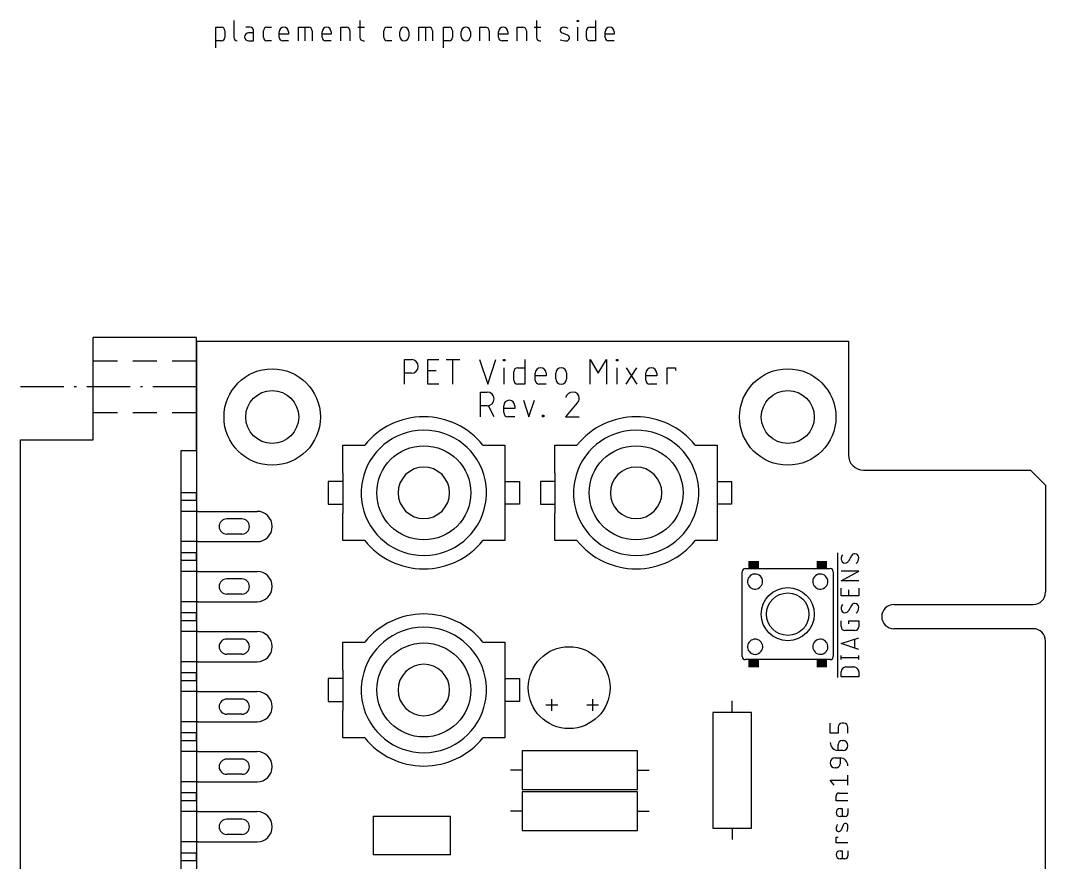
# Model space of a CAD drawing. Extents: x -11.6 to 56, y -4.9 to 89.1.
# Drawn here: x -11.6 to 56, y 33.6 to 89.1 of the extents above; entities that cross this region are included whole.
import ezdxf

# ---------------------------------------------------------------- set-up
doc = ezdxf.new("R2010")
doc.units = 0
for name, color, linetype in [('20', 30, 'CONTINUOUS'), ('21', 253, 'CONTINUOUS'), ('51', 253, 'CONTINUOUS')]:
    doc.layers.add(name, color=color, linetype=linetype)

# ---------------------------------------------------------------- blocks, each defined once
blk = doc.blocks.new('RECT')
blk.add_solid([(-0.5, -0.5), (0.5, -0.5), (-0.5, 0.5), (0.5, 0.5)])

msp = doc.modelspace()

# ---------------------------------------------------------------- linework, layer by layer
at = {"layer": '20'}
for p, q in [((0, 68), (0, 0)), ((0, 68), (43, 68)), ((43, 68), (43, 60.5)), ((44, 59.5), (55, 59.5)), ((55, 59.5), (56, 58.5)), ((56, 58.5), (56, 51.44)), ((46, 50.64), (55.2, 50.64)), ((55.2, 49.04), (46, 49.04)), ((56, 15.8), (56, 48.24))]:
    msp.add_line(p, q, dxfattribs=at)
for centre, radius, start, end in [((44, 60.5), 1, 180, 270), ((55.2, 51.44), 0.8, 270, 0), ((46, 49.84), 0.8, 90, 180), ((46, 49.84), 0.8, 180, 270), ((55.2, 48.24), 0.8, 0, 90)]:
    msp.add_arc(centre, radius, start, end, dxfattribs=at)
at = {"layer": '21'}
for p, q in [((1.2795, 87.3495), (1.2795, 88.6957)), ((1.2795, 88.6957), (1.6535, 88.6957)), ((2.4691, 89.1445), (2.4691, 88.0226)), ((3.5527, 88.6957), (3.2535, 88.6957)), ((4.6456, 88.6957), (4.9448, 88.6957)), ((6.7336, 87.7983), (6.7336, 88.6957)), ((6.7336, 88.6957), (7.4067, 88.6957)), ((7.1824, 87.7983), (7.1824, 88.6957)), ((9.5297, 87.7983), (9.5297, 88.6957)), ((9.5297, 88.6957), (9.9036, 88.6957)), ((10.6404, 88.6957), (11.0891, 88.6957)), ((10.79, 89.1445), (10.79, 88.0226)), ((12.5849, 88.6957), (12.8841, 88.6957)), ((14.673, 87.7983), (14.673, 88.6957)), ((14.673, 88.6957), (15.3461, 88.6957)), ((15.1217, 87.7983), (15.1217, 88.6957)), ((16.2913, 87.3495), (16.2913, 88.6957)), ((16.2913, 88.6957), (16.6652, 88.6957)), ((18.701, 87.7983), (18.701, 88.6957)), ((18.701, 88.6957), (19.0749, 88.6957)), ((21.1649, 87.7983), (21.1649, 88.6957)), ((21.1649, 88.6957), (21.5389, 88.6957)), ((22.2757, 88.6957), (22.7244, 88.6957)), ((22.4252, 89.1445), (22.4252, 88.0226)), ((25.1226, 89.0697), (25.1226, 89.1445)), ((25.1226, 89.1445), (25.1974, 89.1445)), ((25.1974, 89.0697), (25.1226, 89.0697)), ((25.16, 87.7983), (25.16, 88.6957)), ((25.1974, 89.1445), (25.1974, 89.0697)), ((25.9435, 88.6957), (26.3175, 88.6957)), ((26.3175, 89.1445), (26.3175, 87.7983)), ((1.8778, 88.4714), (1.8778, 88.0226)), ((3.777, 88.3218), (3.4405, 88.3218)), ((3.777, 87.7983), (3.777, 88.4714)), ((4.4212, 88.0226), (4.4212, 88.4714)), ((5.4687, 88.0226), (5.4687, 88.3966)), ((6.067, 88.247), (5.4687, 88.247)), ((6.067, 88.3966), (6.067, 88.247)), ((7.6311, 88.4714), (7.6311, 87.7983)), ((8.2977, 88.0226), (8.2977, 88.3966)), ((8.896, 88.247), (8.2977, 88.247)), ((8.896, 88.3966), (8.896, 88.247)), ((10.128, 88.4714), (10.128, 87.7983)), ((12.3606, 88.0226), (12.3606, 88.4714)), ((13.4081, 88.0974), (13.4081, 88.3966)), ((14.0064, 88.3966), (14.0064, 88.0974)), ((15.5704, 88.4714), (15.5704, 87.7983)), ((16.8896, 88.4714), (16.8896, 88.0226)), ((17.469, 88.0974), (17.469, 88.3966)), ((18.0673, 88.3966), (18.0673, 88.0974)), ((19.2993, 88.4714), (19.2993, 87.7983)), ((19.9329, 88.0226), (19.9329, 88.3966)), ((20.5313, 88.247), (19.9329, 88.247)), ((20.5313, 88.3966), (20.5313, 88.247)), ((21.7632, 88.4714), (21.7632, 87.7983)), ((24.48, 88.1722), (24.1061, 88.3218)), ((25.7192, 88.0226), (25.7192, 88.4714)), ((26.9597, 88.0226), (26.9597, 88.3966)), ((27.558, 88.247), (26.9597, 88.247)), ((27.558, 88.3966), (27.558, 88.247)), ((1.6535, 87.7983), (1.2795, 87.7983)), ((3.4405, 87.7983), (3.777, 87.7983)), ((4.9448, 87.7983), (4.6456, 87.7983)), ((6.067, 87.7983), (5.6931, 87.7983)), ((8.896, 87.7983), (8.5221, 87.7983)), ((11.0144, 87.7983), (11.0891, 87.7983)), ((12.8841, 87.7983), (12.5849, 87.7983)), ((16.6652, 87.7983), (16.2913, 87.7983)), ((20.5313, 87.7983), (20.1573, 87.7983)), ((22.6496, 87.7983), (22.7244, 87.7983)), ((26.3175, 87.7983), (25.9435, 87.7983)), ((27.558, 87.7983), (27.1841, 87.7983)), ((0, 68.25), (-6.8, 68.25)), ((-6.8, 66.7), (-6.8, 68.25)), ((0, 66.7), (0, 68.25)), ((-6.8, 63.3), (-6.8, 66.7)), ((-6.8, 66.7), (-5.2, 66.7)), ((-4.2, 66.7), (-2.6, 66.7)), ((-1.6, 66.7), (0, 66.7)), ((0, 65), (0, 66.7)), ((13.7287, 65.1637), (13.7287, 66.7893)), ((13.7287, 66.7893), (14.1803, 66.7893)), ((15.2737, 65.1637), (15.2737, 66.7893)), ((15.2737, 66.7893), (15.9962, 66.7893)), ((16.4691, 66.7893), (17.3722, 66.7893)), ((16.9207, 65.1637), (16.9207, 66.7893)), ((18.6714, 66.7893), (19.2133, 65.1637)), ((19.2133, 65.1637), (19.7551, 66.7893)), ((20.2623, 66.699), (20.2623, 66.7893)), ((20.2623, 66.7893), (20.3526, 66.7893)), ((20.3526, 66.699), (20.2623, 66.699)), ((20.3526, 66.7893), (20.3526, 66.699)), ((21.6513, 66.7893), (21.6513, 65.1637)), ((25.966, 65.1637), (25.966, 66.7893)), ((25.966, 66.7893), (26.5078, 65.8862)), ((26.5078, 65.8862), (27.0497, 66.7893)), ((27.0497, 66.7893), (27.0497, 65.1637)), ((27.7132, 66.699), (27.7132, 66.7893)), ((27.7132, 66.7893), (27.8035, 66.7893)), ((27.8035, 66.699), (27.7132, 66.699)), ((27.8035, 66.7893), (27.8035, 66.699)), ((14.1803, 65.8862), (13.7287, 65.8862)), ((15.2737, 66.0668), (15.8156, 66.0668)), ((20.3074, 65.1637), (20.3074, 66.2474)), ((20.9288, 65.4346), (20.9288, 65.9765)), ((21.1998, 66.2474), (21.6513, 66.2474)), ((22.343, 65.4346), (22.343, 65.8862)), ((23.0655, 65.7056), (22.343, 65.7056)), ((23.0655, 65.8862), (23.0655, 65.7056)), ((23.6977, 65.5249), (23.6977, 65.8862)), ((24.4202, 65.8862), (24.4202, 65.5249)), ((27.7583, 65.1637), (27.7583, 66.2474)), ((28.335, 65.1637), (29.0574, 66.2474)), ((28.335, 66.2474), (29.0574, 65.1637)), ((29.6376, 65.4346), (29.6376, 65.8862)), ((30.36, 65.7056), (29.6376, 65.7056)), ((30.36, 65.8862), (30.36, 65.7056)), ((31.0528, 65.1637), (31.0528, 66.2474)), ((31.0528, 66.2474), (31.5947, 66.2474)), ((31.5947, 66.2474), (31.5947, 66.0668)), ((-8.7333, 65), (-11.6, 65)), ((-7.9147, 65), (-8.052, 65)), ((-4.3667, 65), (-7.2333, 65)), ((-3.548, 65), (-3.6853, 65)), ((0, 65), (-2.8667, 65)), ((0, 63.3), (0, 65)), ((15.9962, 65.1637), (15.2737, 65.1637)), ((21.6513, 65.1637), (21.1998, 65.1637)), ((23.0655, 65.1637), (22.6139, 65.1637)), ((30.36, 65.1637), (29.9085, 65.1637)), ((18.7293, 63.0206), (18.7293, 64.6462)), ((18.7293, 64.6462), (19.1809, 64.6462)), ((19.1809, 63.7431), (18.7293, 63.7431)), ((19.6324, 63.0206), (19.2712, 63.7431)), ((20.2694, 63.2915), (20.2694, 63.7431)), ((20.9919, 63.5624), (20.2694, 63.5624)), ((20.9919, 63.7431), (20.9919, 63.5624)), ((21.572, 64.1043), (21.9332, 63.0206)), ((21.9332, 63.0206), (22.2945, 64.1043)), ((25.115, 63.9237), (24.3474, 63.0206)), ((-6.8, 61.5), (-6.8, 63.3)), ((-6.8, 63.3), (-5.2, 63.3)), ((-4.2, 63.3), (-2.6, 63.3)), ((-1.6, 63.3), (0, 63.3)), ((0, 60.8), (0, 63.3)), ((20.9919, 63.0206), (20.5403, 63.0206)), ((22.826, 63.0206), (22.826, 63.1109)), ((22.826, 63.1109), (22.9163, 63.1109)), ((22.9163, 63.0206), (22.826, 63.0206)), ((22.9163, 63.1109), (22.9163, 63.0206)), ((24.3474, 63.0206), (25.2505, 63.0206)), ((-11.6, 6.5), (-11.6, 61.5)), ((-11.6, 61.5), (-6.8, 61.5)), ((9.65, 59.3), (9.65, 61.15)), ((9.65, 61.15), (11.1, 61.15)), ((18.9, 61.15), (20.35, 61.15)), ((20.35, 61.15), (20.35, 59.3)), ((23.65, 59.3), (23.65, 61.15)), ((23.65, 61.15), (25.1, 61.15)), ((32.9, 61.15), (34.35, 61.15)), ((34.35, 61.15), (34.35, 59.3)), ((-1, 7.2), (-1, 60.8)), ((-1, 60.8), (0, 60.8)), ((0, 58.01), (-1, 58.01)), ((-1, 57.51), (0, 57.51)), ((0, 57.51), (0, 58.01)), ((0.1, 56.78), (-1, 56.78)), ((9.65, 54.85), (9.65, 56.65)), ((20.35, 56.7), (20.35, 54.85)), ((23.65, 54.85), (23.65, 56.65)), ((34.35, 56.7), (34.35, 54.85)), ((0.1, 54.78), (-1, 54.78)), ((11.1, 54.85), (9.65, 54.85)), ((20.35, 54.85), (18.9, 54.85)), ((25.1, 54.85), (23.65, 54.85)), ((34.35, 54.85), (32.9, 54.85)), ((0, 54.05), (-1, 54.05)), ((-1, 53.55), (0, 53.55)), ((0, 53.55), (0, 54.05)), ((42.3132, 45.8177), (42.3132, 54.036)), ((43.198, 53.8554), (43.0033, 53.4984)), ((0.1, 52.82), (-1, 52.82)), ((36, 47.6), (36, 52.75)), ((37.55, 53), (40.45, 53)), ((42, 52.75), (42, 47.25)), ((42.5164, 52.1931), (43.6848, 52.8422)), ((43.6848, 52.8422), (42.5164, 52.8422)), ((43.6848, 52.1931), (42.5164, 52.1931)), ((42.5164, 51.2048), (42.5164, 51.7241)), ((43.0357, 51.2048), (43.0357, 51.5942)), ((43.6848, 51.7241), (43.6848, 51.2048)), ((0.1, 50.82), (-1, 50.82)), ((43.6848, 51.2048), (42.5164, 51.2048)), ((0, 50.09), (-1, 50.09)), ((0, 49.59), (0, 50.09)), ((43.198, 50.5788), (43.0033, 50.2218)), ((-1, 49.59), (0, 49.59)), ((42.5164, 49.1762), (42.5164, 49.5656)), ((43.0357, 49.3709), (43.0357, 49.5656)), ((43.0357, 49.5656), (43.6848, 49.5656)), ((43.6848, 49.5656), (43.6848, 49.1762)), ((0.1, 48.86), (-1, 48.86)), ((43.4252, 48.9165), (42.7761, 48.9165)), ((9.65, 46.3), (9.65, 48.15)), ((9.65, 48.15), (11.1, 48.15)), ((18.9, 48.15), (20.35, 48.15)), ((20.35, 48.15), (20.35, 46.3)), ((42.5164, 48.06), (43.6848, 48.4494)), ((43.6848, 47.6705), (42.5164, 48.06)), ((43.3927, 48.3521), (43.3927, 47.7679)), ((0.1, 46.86), (-1, 46.86)), ((40.45, 47), (37.6, 47)), ((42.5164, 47.0158), (42.5164, 47.2754)), ((42.5164, 47.1456), (43.6848, 47.1456)), ((43.6848, 47.0158), (43.6848, 47.2754)), ((0, 46.13), (-1, 46.13)), ((0, 45.63), (0, 46.13)), ((42.5164, 45.8685), (42.5164, 46.1931)), ((42.841, 46.5176), (43.3603, 46.5176)), ((43.6848, 46.1931), (43.6848, 45.8685)), ((-1, 45.63), (0, 45.63)), ((43.6848, 45.8685), (42.5164, 45.8685)), ((0.1, 44.9), (-1, 44.9)), ((23.8305, 44.0071), (23.0516, 44.0071)), ((23.4411, 43.6177), (23.4411, 44.3966)), ((26.5293, 44.007), (25.7504, 44.007)), ((26.1399, 43.6176), (26.1399, 44.3965)), ((35.3375, 43.5131), (35.3375, 44.2751)), ((9.65, 41.85), (9.65, 43.65)), ((20.35, 43.7), (20.35, 41.85)), ((34.0675, 43.5131), (34.0675, 35.8931)), ((36.6075, 43.5131), (34.0675, 43.5131)), ((36.6075, 35.8931), (36.6075, 43.5131)), ((0.1, 42.9), (-1, 42.9)), ((41.8021, 42.1562), (41.8021, 42.8053)), ((42.7108, 42.8053), (42.581, 42.8053)), ((0, 42.17), (-1, 42.17)), ((0, 41.67), (0, 42.17)), ((42.3213, 42.1562), (41.8021, 42.1562)), ((42.3213, 42.5457), (42.3213, 42.1562)), ((42.9704, 42.1562), (42.9704, 42.5457)), ((-1, 41.67), (0, 41.67)), ((11.1, 41.85), (9.65, 41.85)), ((20.35, 41.85), (18.9, 41.85)), ((42.3213, 41.0132), (42.3213, 41.4027)), ((42.581, 41.6623), (42.6459, 41.6623)), ((0.1, 40.94), (-1, 40.94)), ((29.095, 40.9806), (21.475, 40.9806)), ((21.475, 40.9806), (21.475, 38.4406)), ((29.095, 38.4406), (29.095, 40.9806)), ((42.6459, 41.0132), (42.3213, 41.0132)), ((42.1266, 40.5193), (42.4512, 40.5193)), ((42.4512, 40.5193), (42.4512, 40.1298)), ((21.475, 39.7106), (20.713, 39.7106)), ((29.095, 39.7106), (29.857, 39.7106)), ((42.1915, 39.8702), (42.1266, 39.8702)), ((42.9704, 38.7272), (42.9704, 39.3763)), ((0.1, 38.94), (-1, 38.94)), ((42.0617, 38.7272), (41.8021, 39.0518)), ((41.8021, 39.0518), (42.9704, 39.0518)), ((0, 38.21), (-1, 38.21)), ((0, 37.71), (0, 38.21)), ((21.475, 38.4406), (29.095, 38.4406)), ((29.095, 38.2819), (21.475, 38.2819)), ((21.475, 38.2819), (21.475, 35.7419)), ((29.095, 35.7419), (29.095, 38.2819)), ((42.1915, 37.6872), (42.1915, 38.0118)), ((42.3863, 38.2065), (42.9704, 38.2065)), ((-1, 37.71), (0, 37.71)), ((42.9704, 37.6872), (42.1915, 37.6872)), ((0.1, 36.98), (-1, 36.98)), ((11.6681, 36.6713), (16.7481, 36.6713)), ((11.6681, 36.6713), (11.6681, 34.1313)), ((16.7481, 34.1313), (16.7481, 36.6713)), ((21.475, 37.0119), (20.713, 37.0119)), ((29.095, 37.0119), (29.857, 37.0119)), ((42.4512, 37.1778), (42.581, 37.1778)), ((42.7757, 36.6585), (42.4512, 36.6585)), ((42.581, 37.1778), (42.581, 36.6585)), ((42.9704, 37.1778), (42.9704, 36.8532)), ((34.0675, 35.8931), (36.6075, 35.8931)), ((35.3375, 35.8931), (35.3375, 35.1311)), ((42.6459, 36.0898), (42.5161, 35.7653)), ((21.475, 35.7419), (29.095, 35.7419)), ((42.1915, 34.9126), (42.1915, 35.302)), ((42.1915, 35.302), (42.3213, 35.302)), ((0.1, 34.98), (-1, 34.98)), ((42.9704, 34.9126), (42.1915, 34.9126)), ((0, 34.25), (-1, 34.25)), ((0, 33.75), (0, 34.25)), ((16.7481, 34.1313), (11.6681, 34.1313)), ((42.4512, 34.3965), (42.581, 34.3965)), ((42.7757, 33.8772), (42.4512, 33.8772)), ((42.581, 34.3965), (42.581, 33.8772)), ((42.9704, 34.3965), (42.9704, 34.0719)), ((-1, 33.75), (0, 33.75))]:
    msp.add_line(p, q, dxfattribs=at)
for centre, radius in [((5, 63), 3.1789), ((39, 63), 3.1789), ((5, 63), 1.7463), ((39, 63), 1.7463), ((15, 58), 3.1), ((29, 58), 3.1), ((39, 50), 1.75), ((39, 50), 1.4), ((15, 45), 3.1), ((24.5813, 45.1544), 2.6988)]:
    msp.add_circle(centre, radius, dxfattribs=at)
for centre, radius, start, end in [((1.6535, 88.4714), 0.2244, 0, 90), ((3.5527, 88.4714), 0.2244, 0, 90), ((4.6456, 88.4714), 0.2244, 89.9992, 180), ((5.7679, 88.3966), 0.2992, 0, 180), ((7.4067, 88.4714), 0.2244, 0, 90), ((8.5969, 88.3966), 0.2992, 0, 180), ((9.9036, 88.4714), 0.2244, 0, 90), ((12.5849, 88.4714), 0.2244, 89.9992, 180), ((13.7072, 88.3966), 0.2992, 0, 180), ((15.3461, 88.4714), 0.2244, 0, 90), ((16.6652, 88.4714), 0.2244, 0, 90), ((17.7682, 88.3966), 0.2992, 0, 180), ((19.0749, 88.4714), 0.2244, 0, 90), ((20.2321, 88.3966), 0.2992, 0, 180), ((21.5389, 88.4714), 0.2244, 0, 90), ((24.1781, 88.5018), 0.1939, 89.181, 248.1986), ((24.1687, 87.8465), 0.8493, 65.7609, 89.181), ((25.9435, 88.4714), 0.2244, 89.9992, 180), ((27.2589, 88.3966), 0.2992, 0, 180), ((1.6535, 88.0226), 0.2244, 270.0008, 0), ((2.6935, 88.0226), 0.2244, 180, 270), ((3.4405, 88.06), 0.2618, 90, 270), ((4.6456, 88.0226), 0.2244, 180, 270), ((5.6931, 88.0226), 0.2244, 180, 270), ((8.5221, 88.0226), 0.2244, 180, 270), ((11.0144, 88.0226), 0.2244, 180, 270), ((12.5849, 88.0226), 0.2244, 180, 270), ((13.7072, 88.0974), 0.2992, 180, 0), ((16.6652, 88.0226), 0.2244, 270.0008, 0), ((17.7682, 88.0974), 0.2992, 180, 0), ((20.1573, 88.0226), 0.2244, 180, 270), ((22.6496, 88.0226), 0.2244, 180, 270), ((24.408, 87.9922), 0.1939, 269.181, 68.1986), ((25.9435, 88.0226), 0.2244, 180, 270), ((27.1841, 88.0226), 0.2244, 180, 270), ((24.4233, 89.0666), 1.2684, 250.2096, 269.181), ((14.1803, 66.3377), 0.4516, 270, 90), ((21.1998, 65.9765), 0.2709, 90, 180), ((22.7042, 65.8862), 0.3612, 0, 180), ((24.0589, 65.8862), 0.3612, 0, 180), ((29.9988, 65.8862), 0.3612, 0, 180), ((21.1998, 65.4346), 0.2709, 180, 270), ((22.6139, 65.4346), 0.2709, 180, 270), ((24.0589, 65.5249), 0.3612, 180, 0), ((29.9085, 65.4346), 0.2709, 180, 270), ((19.1809, 64.1946), 0.4516, 270, 90), ((24.8441, 64.1241), 0.5221, 90.0001, 162.0549), ((24.8441, 64.2398), 0.4064, 0, 90), ((24.814, 64.2398), 0.4365, 313.6036, 359.9997), ((20.6306, 63.7431), 0.3612, 0, 180), ((15, 58), 5.0133, 38.9278, 141.0722), ((20.5403, 63.2915), 0.2709, 180, 270), ((29, 58), 5.0133, 38.9278, 141.0722), ((15.0051, 58), 4.1332, 11.8671, 168.8403), ((29.0051, 58), 4.1332, 11.8671, 168.8403), ((15, 58), 1.6971, 135, 45), ((29, 58), 1.6971, 135, 45), ((14.9949, 58), 4.1332, 191.8671, 348.8403), ((28.9949, 58), 4.1332, 191.8671, 348.8403), ((15, 58), 5.0132, 218.9275, 321.0725), ((29, 58), 5.0132, 218.9275, 321.0725), ((43.0033, 53.6282), 0.4868, 143.1294, 180), ((42.7761, 53.6282), 0.2596, 180, 270), ((42.7761, 53.6323), 0.2637, 269.9998, 329.4902), ((43.4252, 53.7215), 0.2637, 90.0001, 149.4899), ((43.4252, 53.7256), 0.2596, 0, 90), ((43.1363, 53.7256), 0.5485, 314.761, 359.9999), ((36.8467, 52.1498), 0.4975, 142.8791, 44.749), ((41.1467, 52.1498), 0.4975, 142.8791, 44.749), ((43.4252, 50.4449), 0.2637, 90.0001, 149.4899), ((43.4252, 50.449), 0.2596, 0, 90), ((43.0033, 50.3516), 0.4868, 143.1294, 180), ((42.7761, 50.3516), 0.2596, 180, 270), ((42.7761, 50.3557), 0.2637, 269.9998, 329.4902), ((43.1363, 50.449), 0.5485, 314.761, 359.9999), ((15, 45), 5.0133, 38.9278, 141.0722), ((15.0051, 45), 4.1332, 11.8671, 168.8403), ((42.7761, 49.1762), 0.2596, 180.0014, 270), ((43.4252, 49.1762), 0.2596, 270, 0), ((36.85, 47.85), 0.5, 323.1301, 216.8699), ((41.1533, 47.8502), 0.4975, 322.8791, 224.749), ((15, 45), 1.6971, 135, 45), ((42.841, 46.1931), 0.3246, 90, 180), ((43.3603, 46.1931), 0.3246, 359.9994, 90), ((14.9949, 45), 4.1332, 191.8671, 348.8403), ((42.581, 42.5457), 0.2596, 90, 180), ((42.7108, 42.5457), 0.2596, 0, 90), ((15, 45), 5.0132, 218.9275, 321.0725), ((42.3213, 41.5325), 0.5193, 180.0007, 270), ((42.581, 41.4027), 0.2596, 90, 180), ((42.6459, 41.3377), 0.3246, 270, 90), ((42.1266, 40.1947), 0.3246, 90, 270), ((42.1915, 40.1298), 0.2596, 270, 0), ((42.4512, 40), 0.5193, 0, 90), ((42.3863, 38.0118), 0.1947, 90.0009, 180), ((42.4512, 36.9182), 0.2596, 90, 270), ((42.7757, 36.8532), 0.1947, 270, 0), ((42.3598, 35.8278), 0.1683, 179.1818, 338.1989), ((42.9286, 35.8197), 0.7371, 155.7611, 179.1819), ((42.8022, 36.0273), 0.1683, 359.1819, 158.1986), ((41.8697, 36.0406), 1.1008, 340.209, 359.1819), ((42.4512, 34.1369), 0.2596, 90, 270), ((42.7757, 34.0719), 0.1947, 270, 0)]:
    msp.add_arc(centre, radius, start, end, dxfattribs=at)
at = {"layer": '51'}
for p, q in [((9.65, 59.3), (9.65, 58.75)), ((20.35, 59.3), (20.35, 58.75)), ((23.65, 59.3), (23.65, 58.75)), ((34.35, 59.3), (34.35, 58.75)), ((9.65, 58.75), (8.7, 58.75)), ((8.7, 58.75), (8.7, 57.25)), ((9.65, 58.75), (9.65, 57.25)), ((20.35, 58.75), (20.35, 57.25)), ((20.35, 58.75), (21.3, 58.75)), ((21.3, 58.75), (21.3, 57.25)), ((23.65, 58.75), (22.7, 58.75)), ((22.7, 58.75), (22.7, 57.25)), ((23.65, 58.75), (23.65, 57.25)), ((34.35, 58.75), (34.35, 57.25)), ((34.35, 58.75), (35.3, 58.75)), ((35.3, 58.75), (35.3, 57.25)), ((8.7, 57.25), (9.65, 57.25)), ((9.65, 57.25), (9.65, 56.65)), ((20.35, 57.25), (20.35, 56.7)), ((21.3, 57.25), (20.35, 57.25)), ((22.7, 57.25), (23.65, 57.25)), ((23.65, 57.25), (23.65, 56.65)), ((34.35, 57.25), (34.35, 56.7)), ((35.3, 57.25), (34.35, 57.25)), ((0.1, 56.78), (4, 56.78)), ((3, 56.28), (2, 56.28)), ((0.1, 54.78), (4, 54.78)), ((3, 55.28), (2, 55.28)), ((0.1, 52.82), (4, 52.82)), ((36, 52.75), (36, 52.8)), ((36.2, 53), (37.55, 53)), ((40.45, 53), (41.8, 53)), ((42, 52.8), (42, 52.75)), ((3, 52.32), (2, 52.32)), ((0.1, 50.82), (4, 50.82)), ((3, 51.32), (2, 51.32)), ((0.1, 48.86), (4, 48.86)), ((3, 48.36), (2, 48.36)), ((3, 47.36), (2, 47.36)), ((36, 47.2), (36, 47.6)), ((0.1, 46.86), (4, 46.86)), ((37.6, 47), (36.2, 47)), ((41.8, 47), (40.45, 47)), ((42, 47.25), (42, 47.2)), ((9.65, 46.3), (9.65, 45.75)), ((20.35, 46.3), (20.35, 45.75)), ((9.65, 45.75), (8.7, 45.75)), ((8.7, 45.75), (8.7, 44.25)), ((9.65, 45.75), (9.65, 44.25)), ((20.35, 45.75), (20.35, 44.25)), ((20.35, 45.75), (21.3, 45.75)), ((21.3, 45.75), (21.3, 44.25)), ((0.1, 44.9), (4, 44.9)), ((3, 44.4), (2, 44.4)), ((8.7, 44.25), (9.65, 44.25)), ((9.65, 44.25), (9.65, 43.65)), ((20.35, 44.25), (20.35, 43.7)), ((21.3, 44.25), (20.35, 44.25)), ((3, 43.4), (2, 43.4)), ((0.1, 42.9), (4, 42.9)), ((0.1, 40.94), (4, 40.94)), ((3, 40.44), (2, 40.44)), ((3, 39.44), (2, 39.44)), ((0.1, 38.94), (4, 38.94)), ((0.1, 36.98), (4, 36.98)), ((3, 36.48), (2, 36.48)), ((3, 35.48), (2, 35.48)), ((0.1, 34.98), (4, 34.98))]:
    msp.add_line(p, q, dxfattribs=at)
for centre, radius, start, end in [((15, 58), 1.6971, 45, 135), ((29, 58), 1.6971, 45, 135), ((14.9999, 58.025), 4.1333, 348.4866, 11.5134), ((28.9999, 58.025), 4.1333, 348.4866, 11.5134), ((15.0001, 57.975), 4.1333, 168.4866, 191.5134), ((29.0001, 57.975), 4.1333, 168.4866, 191.5134), ((2, 55.78), 0.5, 90, 270), ((3, 55.78), 0.5, 270, 90), ((4, 55.78), 1, 270, 90), ((4, 51.82), 1, 270, 90), ((36.2, 52.8), 0.2, 90, 180), ((41.8, 52.8), 0.2, 0, 90), ((2, 51.82), 0.5, 90, 270), ((3, 51.82), 0.5, 270, 90), ((36.8467, 52.1498), 0.4975, 44.749, 142.8791), ((41.1467, 52.1498), 0.4975, 44.749, 142.8791), ((4, 47.86), 1, 270, 90), ((2, 47.86), 0.5, 90, 270), ((3, 47.86), 0.5, 270, 90), ((36.85, 47.85), 0.5, 216.8699, 323.1301), ((41.1533, 47.8502), 0.4975, 224.749, 322.8791), ((15, 45), 1.6971, 45, 135), ((36.2, 47.2), 0.2, 180, 270), ((41.8, 47.2), 0.2, 270, 0), ((15.0001, 44.975), 4.1333, 168.4866, 191.5134), ((14.9999, 45.025), 4.1333, 348.4866, 11.5134), ((4, 43.9), 1, 270, 90), ((2, 43.9), 0.5, 90, 270), ((3, 43.9), 0.5, 270, 90), ((4, 39.94), 1, 270, 90), ((2, 39.94), 0.5, 90, 270), ((3, 39.94), 0.5, 270, 90), ((4, 35.98), 1, 270, 90), ((2, 35.98), 0.5, 90, 270), ((3, 35.98), 0.5, 270, 90)]:
    msp.add_arc(centre, radius, start, end, dxfattribs=at)

# ---------------------------------------------------------------- block references
at = {"layer": '51', "xscale": 0.5, "yscale": 0.7, "rotation": 270}
for p in [(36.75, 53.25), (41.25, 53.25), (36.75, 46.75), (41.25, 46.75)]:
    msp.add_blockref('RECT', p, dxfattribs=at)

doc.saveas('drawing.dxf')
